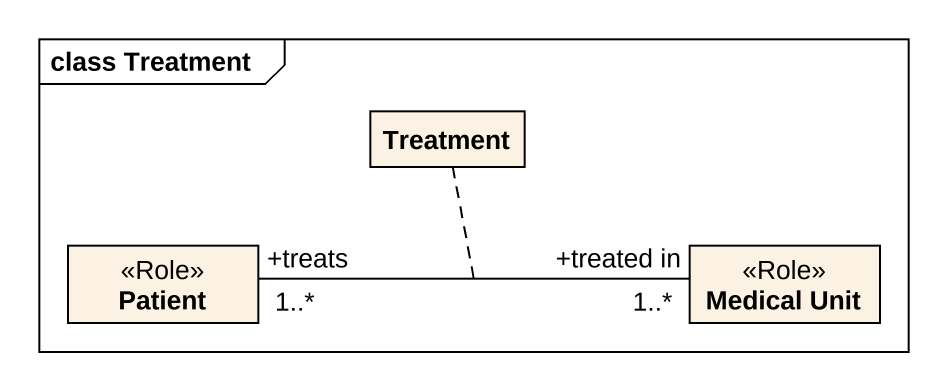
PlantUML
@startuml
mainframe class Treatment
hide circle
hide empty members
class Treatment
class Patient <<Role>>
class "Medical Unit" as Medical_Unit <<Role>>
Patient "+treats\n1..*" -right- "+treated in\n1..*" Medical_Unit
(Patient, Medical_Unit) .. Treatment
@enduml
